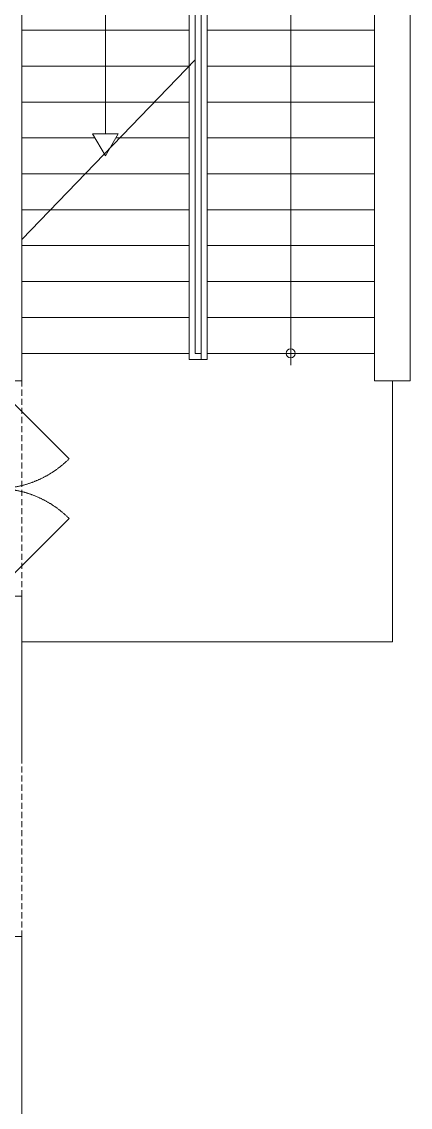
# Model space of a CAD drawing. Extents: x -234346 to 58427, y -132654 to -82394.
# Drawn here: x -97309 to -94059, y -110012 to -100942 of the extents above; entities that cross this region are included whole.
import ezdxf

# ---------------------------------------------------------------- set-up
doc = ezdxf.new("R2010")
doc.units = 0
doc.header["$LTSCALE"] = 8
doc.linetypes.add('DASHED', pattern=[19.05, 12.7, -6.35])
doc.linetypes.add('HIDDEN', pattern=[9.525, 6.35, -3.175])
for name, color, linetype, lineweight in [('72_EGR_EQP_TAG', 9, 'Continuous', 5), ('Aluminum', 9, 'Continuous', 5), ('Proj', 9, 'Continuous', 5), ('Structure', 9, 'Continuous', 5), ('Walls', 9, 'Continuous', 5)]:
    doc.layers.add(name, color=color, linetype=linetype, lineweight=lineweight)

# ---------------------------------------------------------------- blocks, each defined once
blk = doc.blocks.new('GF1')
at = {"layer": 'Aluminum', "color": 9, "linetype": 'DASHED', "ltscale": 300}
for p, q in [((-97514.4, -103992.6), (-96913.3, -104593.7)), ((-97514.4, -105692.6), (-96913.3, -105091.6))]:
    blk.add_line(p, q, dxfattribs=at)
for centre, start, end in [((-97514.4, -103992.6), 225, 315), ((-97514.4, -105692.6), 45, 135)]:
    blk.add_arc(centre, 850, start, end, dxfattribs=at)
at = {"layer": 'Proj', "color": 9}
for p, q in [((-95909.4, -100062.6), (-95909.4, -101312.6)), ((-95859.4, -101260.9), (-95859.4, -100112.6)), ((-95909.4, -101012.6), (-97309.4, -101012.6)), ((-94359.4, -101012.6), (-95759.4, -101012.6)), ((-95859.4, -101260.9), (-97309.4, -102760.9)), ((-95909.4, -101312.6), (-97309.4, -101312.6)), ((-94359.4, -101312.6), (-95759.4, -101312.6)), ((-96199.4, -101612.6), (-97309.4, -101612.6)), ((-94359.4, -101612.6), (-95759.4, -101612.6)), ((-96696, -101912.6), (-97309.4, -101912.6)), ((-96489.4, -101912.6), (-96522.8, -101912.6)), ((-94359.4, -101912.6), (-95759.4, -101912.6)), ((-96754.4, -102212.6), (-97309.4, -102212.6)), ((-94359.4, -102212.6), (-95759.4, -102212.6)), ((-97069.4, -102512.6), (-97309.4, -102512.6)), ((-94359.4, -102512.6), (-95759.4, -102512.6)), ((-94359.4, -102812.6), (-95759.4, -102812.6)), ((-94359.4, -103112.6), (-95759.4, -103112.6)), ((-94359.4, -103412.6), (-95759.4, -103412.6)), ((-95859.4, -103712.6), (-95809.4, -103712.6)), ((-94359.4, -103712.6), (-95759.4, -103712.6))]:
    blk.add_line(p, q, dxfattribs=at)
at = {"layer": 'Proj', "color": 9, "linetype": 'DASHED', "ltscale": 300}
for p, q in [((-95909.4, -101612.6), (-96199.4, -101612.6)), ((-95909.4, -101912.6), (-96489.4, -101912.6)), ((-95909.4, -102212.6), (-96754.4, -102212.6)), ((-95909.4, -102512.6), (-97069.4, -102512.6)), ((-95909.4, -102812.6), (-97309.4, -102812.6)), ((-95909.4, -103112.6), (-97309.4, -103112.6)), ((-95909.4, -103412.6), (-97309.4, -103412.6))]:
    blk.add_line(p, q, dxfattribs=at)
at = {"layer": 'Proj', "color": 9, "linetype": 'HIDDEN'}
for p, q in [((-97309.4, -105742.6), (-97309.4, -103942.6)), ((-97309.4, -108586), (-97309.4, -107086))]:
    blk.add_line(p, q, dxfattribs=at)
at = {"layer": 'Proj', "color": 9}
for points in [[(-95059.4, -103812.6), (-95059.4, -99337.6), (-96609.4, -99337.6), (-96609.4, -101877.4)], [(-95809.4, -100112.6), (-95809.4, -103762.6), (-95759.4, -103762.6), (-95759.4, -100062.6)], [(-97309.4, -106122.6), (-94209.4, -106122.6), (-94209.4, -103942.6)]]:
    blk.add_lwpolyline(points, dxfattribs=at)
at = {"layer": 'Proj', "color": 9, "ltscale": 300}
for points in [[(-95909.4, -101312.6), (-95909.4, -103762.6), (-95809.4, -103762.6)], [(-95859.4, -103712.6), (-95859.4, -101260.9)], [(-97309.4, -103712.6), (-95909.4, -103712.6)]]:
    blk.add_lwpolyline(points, dxfattribs=at)
at = {"layer": 'Proj', "color": 9}
blk.add_lwpolyline([(-96609.4, -102062.6), (-96716.3, -101877.4), (-96502.4, -101877.4)], close=True, dxfattribs=at)
blk.add_circle((-95059.4, -103712.6), 37.5, dxfattribs=at)
at = {"layer": 'Structure', "color": 9}
blk.add_lwpolyline([(-94359.4, -100062.6), (-94359.4, -103942.6), (-94059.4, -103942.6), (-94059.4, -100062.6)], close=True, dxfattribs=at)
at = {"layer": 'Walls', "color": 9}
for p, q in [((-97309.4, -103942.6), (-97309.4, -98542.6)), ((-97309.4, -103942.6), (-97571.5, -103942.6, 0)), ((-108507.8, -105742.6), (-97309.4, -105742.6)), ((-97309.4, -105742.6), (-97309.4, -107086)), ((-97364.6, -108586, 0), (-97309.4, -108586)), ((-97309.4, -108586), (-97309.4, -108892.6)), ((-97309.4, -113092.6), (-97309.4, -108892.6))]:
    blk.add_line(p, q, dxfattribs=at)

msp = doc.modelspace()

# ---------------------------------------------------------------- block references
at = {"layer": '72_EGR_EQP_TAG'}
msp.add_blockref('GF1', (0, 0), dxfattribs=at)

doc.saveas('drawing.dxf')
